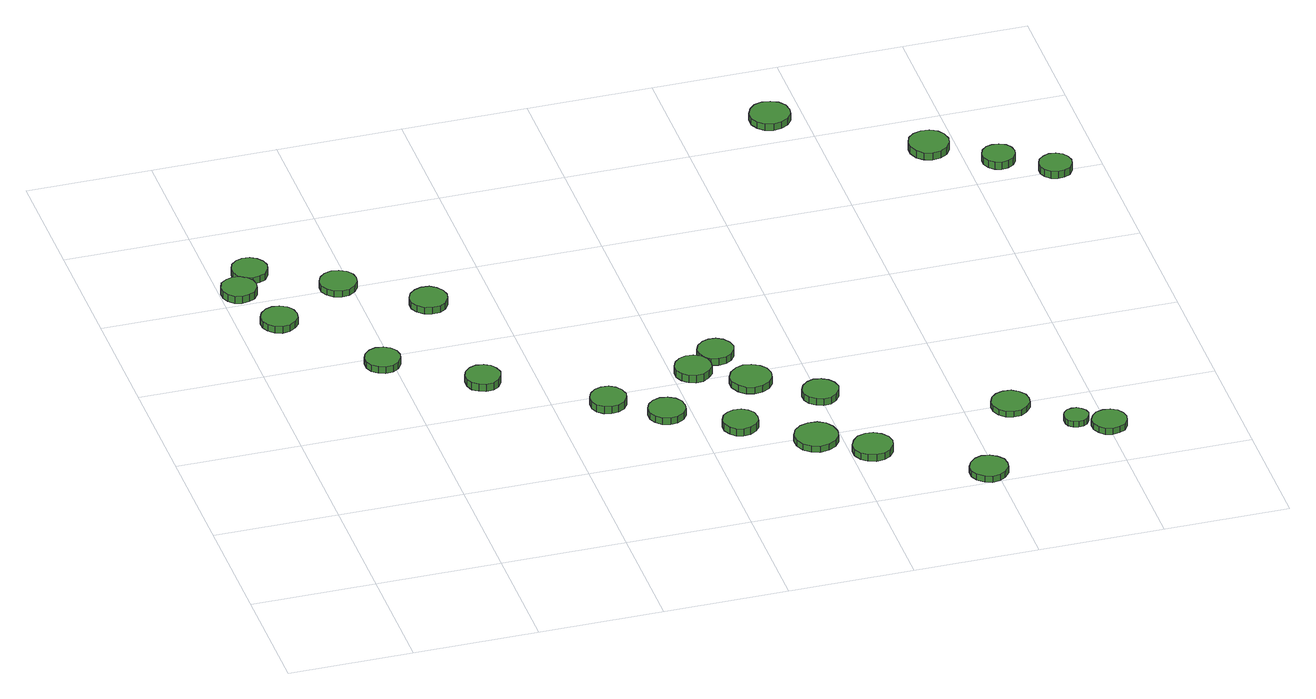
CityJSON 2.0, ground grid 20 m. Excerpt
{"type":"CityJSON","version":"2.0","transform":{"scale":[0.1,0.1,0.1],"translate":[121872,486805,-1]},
"CityObjects":{
"tree1":{"type":"SolitaryVegetationObject","attributes":{"function":"something"},"geometry":[{"type":"MultiSurface","lod":"1","boundaries":[[[0,1,2,3,4,5,6,7,8,9,10,11,12,13,14]],[[15,16,17,18,19,20,21,22,23,24,25,26,27,28,29]],[[0,29,28,1]],[[1,28,27,2]],[[2,27,26,3]],[[3,26,25,4]],[[4,25,24,5]],[[5,24,23,6]],[[6,23,22,7]],[[7,22,21,8]],[[8,21,20,9]],[[9,20,19,10]],[[10,19,18,11]],[[11,18,17,12]],[[12,17,16,13]],[[13,16,15,14]],[[14,15,29,0]]]}]},
"tree2":{"type":"SolitaryVegetationObject","attributes":{"function":"something"},"geometry":[{"type":"MultiSurface","lod":"1","boundaries":[[[30,31,32,33,34,35,36,37,38,39,40,41,42,43,44]],[[45,46,47,48,49,50,51,52,53,54,55,56,57,58,59]],[[30,59,58,31]],[[31,58,57,32]],[[32,57,56,33]],[[33,56,55,34]],[[34,55,54,35]],[[35,54,53,36]],[[36,53,52,37]],[[37,52,51,38]],[[38,51,50,39]],[[39,50,49,40]],[[40,49,48,41]],[[41,48,47,42]],[[42,47,46,43]],[[43,46,45,44]],[[44,45,59,30]]]}]},
"tree3":{"type":"SolitaryVegetationObject","attributes":{"function":"something"},"geometry":[{"type":"MultiSurface","lod":"1","boundaries":[[[60,61,62,63,64,65,66,67,68,69,70,71,72,73,74]],[[75,76,77,78,79,80,81,82,83,84,85,86,87,88,89]],[[60,89,88,61]],[[61,88,87,62]],[[62,87,86,63]],[[63,86,85,64]],[[64,85,84,65]],[[65,84,83,66]],[[66,83,82,67]],[[67,82,81,68]],[[68,81,80,69]],[[69,80,79,70]],[[70,79,78,71]],[[71,78,77,72]],[[72,77,76,73]],[[73,76,75,74]],[[74,75,89,60]]]}]},
"tree4":{"type":"SolitaryVegetationObject","attributes":{"function":"something"},"geometry":[{"type":"MultiSurface","lod":"1","boundaries":[[[90,91,92,93,94,95,96,97,98,99,100,101,102,103,104]],[[105,106,107,108,109,110,111,112,113,114,115,116,117,118,119]],[[90,119,118,91]],[[91,118,117,92]],[[92,117,116,93]],[[93,116,115,94]],[[94,115,114,95]],[[95,114,113,96]],[[96,113,112,97]],[[97,112,111,98]],[[98,111,110,99]],[[99,110,109,100]],[[100,109,108,101]],[[101,108,107,102]],[[102,107,106,103]],[[103,106,105,104]],[[104,105,119,90]]]}]},
"tree5":{"type":"SolitaryVegetationObject","attributes":{"function":"something"},"geometry":[{"type":"MultiSurface","lod":"1","boundaries":[[[120,121,122,123,124,125,126,127,128,129,130,131,132,133,134]],[[135,136,137,138,139,140,141,142,143,144,145,146,147,148,149]],[[120,149,148,121]],[[121,148,147,122]],[[122,147,146,123]],[[123,146,145,124]],[[124,145,144,125]],[[125,144,143,126]],[[126,143,142,127]],[[127,142,141,128]],[[128,141,140,129]],[[129,140,139,130]],[[130,139,138,131]],[[131,138,137,132]],[[132,137,136,133]],[[133,136,135,134]],[[134,135,149,120]]]}]},
"tree6":{"type":"SolitaryVegetationObject","attributes":{"function":"something"},"geometry":[{"type":"MultiSurface","lod":"1","boundaries":[[[150,151,152,153,154,155,156,157,158,159,160,161,162,163,164]],[[165,166,167,168,169,170,171,172,173,174,175,176,177,178,179]],[[150,179,178,151]],[[151,178,177,152]],[[152,177,176,153]],[[153,176,175,154]],[[154,175,174,155]],[[155,174,173,156]],[[156,173,172,157]],[[157,172,171,158]],[[158,171,170,159]],[[159,170,169,160]],[[160,169,168,161]],[[161,168,167,162]],[[162,167,166,163]],[[163,166,165,164]],[[164,165,179,150]]]}]},
"tree7":{"type":"SolitaryVegetationObject","attributes":{"function":"something"},"geometry":[{"type":"MultiSurface","lod":"1","boundaries":[[[180,181,182,183,184,185,186,187,188,189,190,191,192,193,194]],[[195,196,197,198,199,200,201,202,203,204,205,206,207,208,209]],[[180,209,208,181]],[[181,208,207,182]],[[182,207,206,183]],[[183,206,205,184]],[[184,205,204,185]],[[185,204,203,186]],[[186,203,202,187]],[[187,202,201,188]],[[188,201,200,189]],[[189,200,199,190]],[[190,199,198,191]],[[191,198,197,192]],[[192,197,196,193]],[[193,196,195,194]],[[194,195,209,180]]]}]},
"tree8":{"type":"SolitaryVegetationObject","attributes":{"function":"something"},"geometry":[{"type":"MultiSurface","lod":"1","boundaries":[[[210,211,212,213,214,215,216,217,218,219,220,221,222,223,224]],[[225,226,227,228,229,230,231,232,233,234,235,236,237,238,239]],[[210,239,238,211]],[[211,238,237,212]],[[212,237,236,213]],[[213,236,235,214]],[[214,235,234,215]],[[215,234,233,216]],[[216,233,232,217]],[[217,232,231,218]],[[218,231,230,219]],[[219,230,229,220]],[[220,229,228,221]],[[221,228,227,222]],[[222,227,226,223]],[[223,226,225,224]],[[224,225,239,210]]]}]},
"tree9":{"type":"SolitaryVegetationObject","attributes":{"function":"something"},"geometry":[{"type":"MultiSurface","lod":"1","boundaries":[[[240,241,242,243,244,245,246,247,248,249,250,251,252,253,254]],[[255,256,257,258,259,260,261,262,263,264,265,266,267,268,269]],[[240,269,268,241]],[[241,268,267,242]],[[242,267,266,243]],[[243,266,265,244]],[[244,265,264,245]],[[245,264,263,246]],[[246,263,262,247]],[[247,262,261,248]],[[248,261,260,249]],[[249,260,259,250]],[[250,259,258,251]],[[251,258,257,252]],[[252,257,256,253]],[[253,256,255,254]],[[254,255,269,240]]]}]},
"tree10":{"type":"SolitaryVegetationObject","attributes":{"function":"something"},"geometry":[{"type":"MultiSurface","lod":"1","boundaries":[[[270,271,272,273,274,275,276,277,278,279,280,281,282,283,284]],[[285,286,287,288,289,290,291,292,293,294,295,296,297,298,299]],[[270,299,298,271]],[[271,298,297,272]],[[272,297,296,273]],[[273,296,295,274]],[[274,295,294,275]],[[275,294,293,276]],[[276,293,292,277]],[[277,292,291,278]],[[278,291,290,279]],[[279,290,289,280]],[[280,289,288,281]],[[281,288,287,282]],[[282,287,286,283]],[[283,286,285,284]],[[284,285,299,270]]]}]},
"tree11":{"type":"SolitaryVegetationObject","attributes":{"function":"something"},"geometry":[{"type":"MultiSurface","lod":"1","boundaries":[[[300,301,302,303,304,305,306,307,308,309,310,311,312,313,314]],[[315,316,317,318,319,320,321,322,323,324,325,326,327,328,329]],[[300,329,328,301]],[[301,328,327,302]],[[302,327,326,303]],[[303,326,325,304]],[[304,325,324,305]],[[305,324,323,306]],[[306,323,322,307]],[[307,322,321,308]],[[308,321,320,309]],[[309,320,319,310]],[[310,319,318,311]],[[311,318,317,312]],[[312,317,316,313]],[[313,316,315,314]],[[314,315,329,300]]]}]},
"tree12":{"type":"SolitaryVegetationObject","attributes":{"function":"something"},"geometry":[{"type":"MultiSurface","lod":"1","boundaries":[[[330,331,332,333,334,335,336,337,338,339,340,341,342,343,344]],[[345,346,347,348,349,350,351,352,353,354,355,356,357,358,359]],[[330,359,358,331]],[[331,358,357,332]],[[332,357,356,333]],[[333,356,355,334]],[[334,355,354,335]],[[335,354,353,336]],[[336,353,352,337]],[[337,352,351,338]],[[338,351,350,339]],[[339,350,349,340]],[[340,349,348,341]],[[341,348,347,342]],[[342,347,346,343]],[[343,346,345,344]],[[344,345,359,330]]]}]},
"tree13":{"type":"SolitaryVegetationObject","attributes":{"function":"something"},"geometry":[{"type":"MultiSurface","lod":"1","boundaries":[[[360,361,362,363,364,365,366,367,368,369,370,371,372,373,374]],[[375,376,377,378,379,380,381,382,383,384,385,386,387,388,389]],[[360,389,388,361]],[[361,388,387,362]],[[362,387,386,363]],[[363,386,385,364]],[[364,385,384,365]],[[365,384,383,366]],[[366,383,382,367]],[[367,382,381,368]],[[368,381,380,369]],[[369,380,379,370]],[[370,379,378,371]],[[371,378,377,372]],[[372,377,376,373]],[[373,376,375,374]],[[374,375,389,360]]]}]},
"tree14":{"type":"SolitaryVegetationObject","attributes":{"function":"something"},"geometry":[{"type":"MultiSurface","lod":"1","boundaries":[[[390,391,392,393,394,395,396,397,398,399,400,401,402,403,404]],[[405,406,407,408,409,410,411,412,413,414,415,416,417,418,419]],[[390,419,418,391]],[[391,418,417,392]],[[392,417,416,393]],[[393,416,415,394]],[[394,415,414,395]],[[395,414,413,396]],[[396,413,412,397]],[[397,412,411,398]],[[398,411,410,399]],[[399,410,409,400]],[[400,409,408,401]],[[401,408,407,402]],[[402,407,406,403]],[[403,406,405,404]],[[404,405,419,390]]]}]},
"tree15":{"type":"SolitaryVegetationObject","attributes":{"function":"something"},"geometry":[{"type":"MultiSurface","lod":"1","boundaries":[[[420,421,422,423,424,425,426,427,428,429,430,431,432,433,434]],[[435,436,437,438,439,440,441,442,443,444,445,446,447,448,449]],[[420,449,448,421]],[[421,448,447,422]],[[422,447,446,423]],[[423,446,445,424]],[[424,445,444,425]],[[425,444,443,426]],[[426,443,442,427]],[[427,442,441,428]],[[428,441,440,429]],[[429,440,439,430]],[[430,439,438,431]],[[431,438,437,432]],[[432,437,436,433]],[[433,436,435,434]],[[434,435,449,420]]]}]},
"tree16":{"type":"SolitaryVegetationObject","attributes":{"function":"something"},"geometry":[{"type":"MultiSurface","lod":"1","boundaries":[[[450,451,452,453,454,455,456,457,458,459,460,461,462,463,464]],[[465,466,467,468,469,470,471,472,473,474,475,476,477,478,479]],[[450,479,478,451]],[[451,478,477,452]],[[452,477,476,453]],[[453,476,475,454]],[[454,475,474,455]],[[455,474,473,456]],[[456,473,472,457]],[[457,472,471,458]],[[458,471,470,459]],[[459,470,469,460]],[[460,469,468,461]],[[461,468,467,462]],[[462,467,466,463]],[[463,466,465,464]],[[464,465,479,450]]]}]},
"tree17":{"type":"SolitaryVegetationObject","attributes":{"function":"something"},"geometry":[{"type":"MultiSurface","lod":"1","boundaries":[[[480,481,482,483,484,485,486,487,488,489,490,491,492,493,494]],[[495,496,497,498,499,500,501,502,503,504,505,506,507,508,509]],[[480,509,508,481]],[[481,508,507,482]],[[482,507,506,483]],[[483,506,505,484]],[[484,505,504,485]],[[485,504,503,486]],[[486,503,502,487]],[[487,502,501,488]],[[488,501,500,489]],[[489,500,499,490]],[[490,499,498,491]],[[491,498,497,492]],[[492,497,496,493]],[[493,496,495,494]],[[494,495,509,480]]]}]},
"tree18":{"type":"SolitaryVegetationObject","attributes":{"function":"something"},"geometry":[{"type":"MultiSurface","lod":"1","boundaries":[[[510,511,512,513,514,515,516,517,518,519,520,521,522,523,524]],[[525,526,527,528,529,530,531,532,533,534,535,536,537,538,539]],[[510,539,538,511]],[[511,538,537,512]],[[512,537,536,513]],[[513,536,535,514]],[[514,535,534,515]],[[515,534,533,516]],[[516,533,532,517]],[[517,532,531,518]],[[518,531,530,519]],[[519,530,529,520]],[[520,529,528,521]],[[521,528,527,522]],[[522,527,526,523]],[[523,526,525,524]],[[524,525,539,510]]]}]},
"tree19":{"type":"SolitaryVegetationObject","attributes":{"function":"something"},"geometry":[{"type":"MultiSurface","lod":"1","boundaries":[[[540,541,542,543,544,545,546,547,548,549,550,551,552,553,554]],[[555,556,557,558,559,560,561,562,563,564,565,566,567,568,569]],[[540,569,568,541]],[[541,568,567,542]],[[542,567,566,543]],[[543,566,565,544]],[[544,565,564,545]],[[545,564,563,546]],[[546,563,562,547]],[[547,562,561,548]],[[548,561,560,549]],[[549,560,559,550]],[[550,559,558,551]],[[551,558,557,552]],[[552,557,556,553]],[[553,556,555,554]],[[554,555,569,540]]]}]},
"tree20":{"type":"SolitaryVegetationObject","attributes":{"function":"something"},"geometry":[{"type":"MultiSurface","lod":"1","boundaries":[[[570,571,572,573,574,575,576,577,578,579,580,581,582,583,584]],[[585,586,587,588,589,590,591,592,593,594,595,596,597,598,599]],[[570,599,598,571]],[[571,598,597,572]],[[572,597,596,573]],[[573,596,595,574]],[[574,595,594,575]],[[575,594,593,576]],[[576,593,592,577]],[[577,592,591,578]],[[578,591,590,579]],[[579,590,589,580]],[[580,589,588,581]],[[581,588,587,582]],[[582,587,586,583]],[[583,586,585,584]],[[584,585,599,570]]]}]},
"tree21":{"type":"SolitaryVegetationObject","attributes":{"function":"something"},"geometry":[{"type":"MultiSurface","lod":"1","boundaries":[[[600,601,602,603,604,605,606,607,608,609,610,611,612,613,614]],[[615,616,617,618,619,620,621,622,623,624,625,626,627,628,629]],[[600,629,628,601]],[[601,628,627,602]],[[602,627,626,603]],[[603,626,625,604]],[[604,625,624,605]],[[605,624,623,606]],[[606,623,622,607]],[[607,622,621,608]],[[608,621,620,609]],[[609,620,619,610]],[[610,619,618,611]],[[611,618,617,612]],[[612,617,616,613]],[[613,616,615,614]],[[614,615,629,600]]]}]},
"tree22":{"type":"SolitaryVegetationObject","attributes":{"function":"something"},"geometry":[{"type":"MultiSurface","lod":"1","boundaries":[[[630,631,632,633,634,635,636,637,638,639,640,641,642,643,644]],[[645,646,647,648,649,650,651,652,653,654,655,656,657,658,659]],[[630,659,658,631]],[[631,658,657,632]],[[632,657,656,633]],[[633,656,655,634]],[[634,655,654,635]],[[635,654,653,636]],[[636,653,652,637]],[[637,652,651,638]],[[638,651,650,639]],[[639,650,649,640]],[[640,649,648,641]],[[641,648,647,642]],[[642,647,646,643]],[[643,646,645,644]],[[644,645,659,630]]]}]},
"tree23":{"type":"SolitaryVegetationObject","attributes":{"function":"something"},"geometry":[{"type":"MultiSurface","lod":"1","boundaries":[[[660,661,662,663,664,665,666,667,668,669,670,671,672,673,674]],[[675,676,677,678,679,680,681,682,683,684,685,686,687,688,689]],[[660,689,688,661]],[[661,688,687,662]],[[662,687,686,663]],[[663,686,685,664]],[[664,685,684,665]],[[665,684,683,666]],[[666,683,682,667]],[[667,682,681,668]],[[668,681,680,669]],[[669,680,679,670]],[[670,679,678,671]],[[671,678,677,672]],[[672,677,676,673]],[[673,676,675,674]],[[674,675,689,660]]]}]},
"tree24":{"type":"SolitaryVegetationObject","attributes":{"function":"something"},"geometry":[{"type":"MultiSurface","lod":"1","boundaries":[[[690,691,692,693,694,695,696,697,698,699,700,701,702,703,704]],[[705,706,707,708,709,710,711,712,713,714,715,716,717,718,719]],[[690,719,718,691]],[[691,718,717,692]],[[692,717,716,693]],[[693,716,715,694]],[[694,715,714,695]],[[695,714,713,696]],[[696,713,712,697]],[[697,712,711,698]],[[698,711,710,699]],[[699,710,709,700]],[[700,709,708,701]],[[701,708,707,702]],[[702,707,706,703]],[[703,706,705,704]],[[704,705,719,690]]]}]}
},
"vertices":[
[58,833,20],[56,844,20],[49,854,20],[39,860,20],[27,861,20],[16,857,20],[7,850,20],[3,839,20],[3,827,20],[7,817,20],[16,809,20],[27,805,20],[39,807,20],[49,812,20],[56,822,20],[56,822,7],[49,812,7],[39,807,7],[27,805,7],[16,809,7],[7,817,7],[3,827,7],[3,839,7],[7,850,7],[16,857,7],[27,861,7],[39,860,7],[49,854,7],[56,844,7],[58,833,7],
[94,736,20],[92,748,20],[85,758,20],[74,764,20],[62,765,20],[51,761,20],[42,753,20],[37,742,20],[37,730,20],[42,719,20],[51,711,20],[62,707,20],[74,709,20],[85,715,20],[92,724,20],[92,724,8],[85,715,8],[74,709,8],[62,707,8],[51,711,8],[42,719,8],[37,730,8],[37,742,8],[42,753,8],[51,761,8],[62,765,8],[74,764,8],[85,758,8],[92,748,8],[94,736,8],
[89,879,20],[86,890,20],[79,900,20],[69,906,20],[57,907,20],[46,903,20],[37,895,20],[33,884,20],[33,873,20],[37,862,20],[46,854,20],[57,850,20],[69,852,20],[79,857,20],[86,867,20],[86,867,8],[79,857,8],[69,852,8],[57,850,8],[46,854,8],[37,862,8],[33,873,8],[33,884,8],[37,895,8],[46,903,8],[57,907,8],[69,906,8],[79,900,8],[86,890,8],[89,879,8],
[213,584,19],[211,595,19],[204,605,19],[194,610,19],[182,612,19],[171,608,19],[162,600,19],[158,590,19],[158,578,19],[162,568,19],[171,560,19],[182,556,19],[194,557,19],[204,563,19],[211,573,19],[211,573,7],[204,563,7],[194,557,7],[182,556,7],[171,560,7],[162,568,7],[158,578,7],[158,590,7],[162,600,7],[171,608,7],[182,612,7],[194,610,7],[204,605,7],[211,595,7],[213,584,7],
[210,807,19],[208,818,19],[201,828,19],[190,834,19],[178,836,19],[166,832,19],[157,824,19],[152,813,19],[152,800,19],[157,789,19],[166,781,19],[178,777,19],[190,779,19],[201,785,19],[208,795,19],[208,795,8],[201,785,8],[190,779,8],[178,777,8],[166,781,8],[157,789,8],[152,800,8],[152,813,8],[157,824,8],[166,832,8],[178,836,8],[190,834,8],[201,828,8],[208,818,8],[210,807,8],
[346,492,20],[343,503,20],[337,513,20],[327,518,20],[315,520,20],[304,516,20],[295,508,20],[291,498,20],[291,486,20],[295,475,20],[304,468,20],[315,464,20],[327,465,20],[337,471,20],[343,480,20],[343,480,7],[337,471,7],[327,465,7],[315,464,7],[304,468,7],[295,475,7],[291,486,7],[291,498,7],[295,508,7],[304,516,7],[315,520,7],[327,518,7],[337,513,7],[343,503,7],[346,492,7],
[330,723,19],[327,735,19],[320,745,19],[310,752,19],[297,753,19],[286,749,19],[276,741,19],[271,730,19],[271,717,19],[276,706,19],[286,698,19],[297,694,19],[310,695,19],[320,701,19],[327,711,19],[327,711,7],[320,701,7],[310,695,7],[297,694,7],[286,698,7],[276,706,7],[271,717,7],[271,730,7],[276,741,7],[286,749,7],[297,753,7],[310,752,7],[320,745,7],[327,735,7],[330,723,7],
[513,378,20],[510,390,20],[503,400,20],[493,406,20],[481,407,20],[470,403,20],[461,395,20],[456,384,20],[456,372,20],[461,361,20],[470,353,20],[481,350,20],[493,351,20],[503,357,20],[510,367,20],[510,367,7],[503,357,7],[493,351,7],[481,350,7],[470,353,7],[461,361,7],[456,372,7],[456,384,7],[461,395,7],[470,403,7],[481,407,7],[493,406,7],[503,400,7],[510,390,7],[513,378,7],
[591,324,19],[589,336,19],[582,346,19],[571,352,19],[559,354,19],[547,350,19],[538,342,19],[533,331,19],[533,318,19],[538,307,19],[547,299,19],[559,295,19],[571,296,19],[582,303,19],[589,312,19],[589,312,7],[582,303,7],[571,296,7],[559,295,7],[547,299,7],[538,307,7],[533,318,7],[533,331,7],[538,342,7],[547,350,7],[559,354,7],[571,352,7],[582,346,7],[589,336,7],[591,324,7],
[688,260,20],[686,272,20],[679,281,20],[669,287,20],[657,288,20],[646,284,20],[638,277,20],[633,266,20],[633,255,20],[638,244,20],[646,236,20],[657,233,20],[669,234,20],[679,240,20],[686,249,20],[686,249,7],[679,240,7],[669,234,7],[657,233,7],[646,236,7],[638,244,7],[633,255,7],[633,266,7],[638,277,7],[646,284,7],[657,288,7],[669,287,7],[679,281,7],[686,272,7],[688,260,7],
[662,424,20],[660,436,20],[653,446,20],[642,452,20],[630,453,20],[619,449,20],[610,441,20],[605,430,20],[605,418,20],[610,407,20],[619,399,20],[630,395,20],[642,396,20],[653,403,20],[660,412,20],[660,412,7],[653,403,7],[642,396,7],[630,395,7],[619,399,7],[610,407,7],[605,418,7],[605,430,7],[610,441,7],[619,449,7],[630,453,7],[642,452,7],[653,446,7],[660,436,7],[662,424,7],
[794,188,19],[791,202,19],[783,214,19],[771,221,19],[756,222,19],[743,218,19],[732,209,19],[726,196,19],[726,181,19],[732,168,19],[743,159,19],[756,154,19],[771,156,19],[783,163,19],[791,174,19],[791,174,8],[783,163,8],[771,156,8],[756,154,8],[743,159,8],[732,168,8],[726,181,8],[726,196,8],[732,209,8],[743,218,8],[756,222,8],[771,221,8],[783,214,8],[791,202,8],[794,188,8],
[709,460,19],[706,472,19],[699,482,19],[689,488,19],[677,489,19],[666,485,19],[657,477,19],[652,466,19],[652,454,19],[657,443,19],[666,435,19],[677,432,19],[689,433,19],[699,439,19],[706,449,19],[706,449,7],[699,439,7],[689,433,7],[677,432,7],[666,435,7],[657,443,7],[652,454,7],[652,466,7],[657,477,7],[666,485,7],[677,489,7],[689,488,7],[699,482,7],[706,472,7],[709,460,7],
[743,372,19],[740,386,19],[732,396,19],[720,403,19],[707,405,19],[694,400,19],[684,391,19],[678,379,19],[678,366,19],[684,353,19],[694,344,19],[707,340,19],[720,341,19],[732,348,19],[740,359,19],[740,359,7],[732,348,7],[720,341,7],[707,340,7],[694,344,7],[684,353,7],[678,366,7],[678,379,7],[684,391,7],[694,400,7],[707,405,7],[720,403,7],[732,396,7],[740,386,7],[743,372,7],
[867,138,19],[864,151,19],[856,161,19],[845,168,19],[832,169,19],[819,165,19],[810,156,19],[804,144,19],[804,131,19],[810,119,19],[819,111,19],[832,107,19],[845,108,19],[856,114,19],[864,125,19],[864,125,7],[856,114,7],[845,108,7],[832,107,7],[819,111,7],[810,119,7],[804,131,7],[804,144,7],[810,156,7],[819,165,7],[832,169,7],[845,168,7],[856,161,7],[864,151,7],[867,138,7],
[831,307,19],[828,319,19],[821,328,19],[811,334,19],[799,336,19],[788,332,19],[779,324,19],[774,313,19],[774,301,19],[779,290,19],[788,283,19],[799,279,19],[811,280,19],[821,286,19],[828,296,19],[828,296,7],[821,286,7],[811,280,7],[799,279,7],[788,283,7],[779,290,7],[774,301,7],[774,313,7],[779,324,7],[788,332,7],[799,336,7],[811,334,7],[821,328,7],[828,319,7],[831,307,7],
[1018,30,18],[1016,42,18],[1008,52,18],[998,58,18],[985,60,18],[974,56,18],[964,47,18],[959,36,18],[959,24,18],[964,13,18],[974,4,18],[985,0,18],[998,2,18],[1008,8,18],[1016,18,18],[1016,18,7],[1008,8,7],[998,2,7],[985,0,7],[974,4,7],[964,13,7],[959,24,7],[959,36,7],[964,47,7],[974,56,7],[985,60,7],[998,58,7],[1008,52,7],[1016,42,7],[1018,30,7],
[1101,193,18],[1099,205,18],[1091,215,18],[1081,222,18],[1068,223,18],[1056,219,18],[1047,211,18],[1042,199,18],[1042,187,18],[1047,175,18],[1056,167,18],[1068,163,18],[1081,164,18],[1091,171,18],[1099,181,18],[1099,181,8],[1091,171,8],[1081,164,8],[1068,163,8],[1056,167,8],[1047,175,8],[1042,187,8],[1042,199,8],[1047,211,8],[1056,219,8],[1068,223,8],[1081,222,8],[1091,215,8],[1099,205,8],[1101,193,8],
[1177,128,18],[1175,136,18],[1170,142,18],[1163,147,18],[1155,147,18],[1147,145,18],[1141,139,18],[1138,132,18],[1138,124,18],[1141,116,18],[1147,111,18],[1155,108,18],[1163,109,18],[1170,113,18],[1175,120,18],[1175,120,8],[1170,113,8],[1163,109,8],[1155,108,8],[1147,111,8],[1141,116,8],[1138,124,8],[1138,132,8],[1141,139,8],[1147,145,8],[1155,147,8],[1163,147,8],[1170,142,8],[1175,136,8],[1177,128,8],
[1230,101,19],[1227,112,19],[1221,121,19],[1211,127,19],[1199,128,19],[1188,125,19],[1180,117,19],[1175,107,19],[1175,95,19],[1180,85,19],[1188,77,19],[1199,73,19],[1211,75,19],[1221,80,19],[1227,90,19],[1227,90,8],[1221,80,8],[1211,75,8],[1199,73,8],[1188,77,8],[1180,85,8],[1175,95,8],[1175,107,8],[1180,117,8],[1188,125,8],[1199,128,8],[1211,127,8],[1221,121,8],[1227,112,8],[1230,101,8],
[973,1045,33],[971,1058,33],[963,1069,33],[951,1075,33],[938,1077,33],[925,1073,33],[916,1064,33],[910,1052,33],[910,1038,33],[916,1026,33],[925,1017,33],[938,1013,33],[951,1015,33],[963,1021,33],[971,1032,33],[971,1032,21],[963,1021,21],[951,1015,21],[938,1013,21],[925,1017,21],[916,1026,21],[910,1038,21],[910,1052,21],[916,1064,21],[925,1073,21],[938,1077,21],[951,1075,21],[963,1069,21],[971,1058,21],[973,1045,21],
[1184,900,32],[1181,913,32],[1174,924,32],[1162,931,32],[1149,932,32],[1136,928,32],[1126,919,32],[1121,907,32],[1121,894,32],[1126,881,32],[1136,872,32],[1149,868,32],[1162,870,32],[1174,876,32],[1181,887,32],[1181,887,19],[1174,876,19],[1162,870,19],[1149,868,19],[1136,872,19],[1126,881,19],[1121,894,19],[1121,907,19],[1126,919,19],[1136,928,19],[1149,932,19],[1162,931,19],[1174,924,19],[1181,913,19],[1184,900,19],
[1271,838,32],[1269,849,32],[1263,858,32],[1253,863,32],[1242,864,32],[1232,861,32],[1224,854,32],[1220,844,32],[1220,833,32],[1224,823,32],[1232,816,32],[1242,812,32],[1253,814,32],[1263,819,32],[1269,828,32],[1269,828,19],[1263,819,19],[1253,814,19],[1242,812,19],[1232,816,19],[1224,823,19],[1220,833,19],[1220,844,19],[1224,854,19],[1232,861,19],[1242,864,19],[1253,863,19],[1263,858,19],[1269,849,19],[1271,838,19],
[1347,789,32],[1345,799,32],[1339,808,32],[1329,814,32],[1318,815,32],[1308,811,32],[1300,804,32],[1296,794,32],[1296,783,32],[1300,774,32],[1308,766,32],[1318,763,32],[1329,764,32],[1339,769,32],[1345,778,32],[1345,778,19],[1339,769,19],[1329,764,19],[1318,763,19],[1308,766,19],[1300,774,19],[1296,783,19],[1296,794,19],[1300,804,19],[1308,811,19],[1318,815,19],[1329,814,19],[1339,808,19],[1345,799,19],[1347,789,19]
]}
